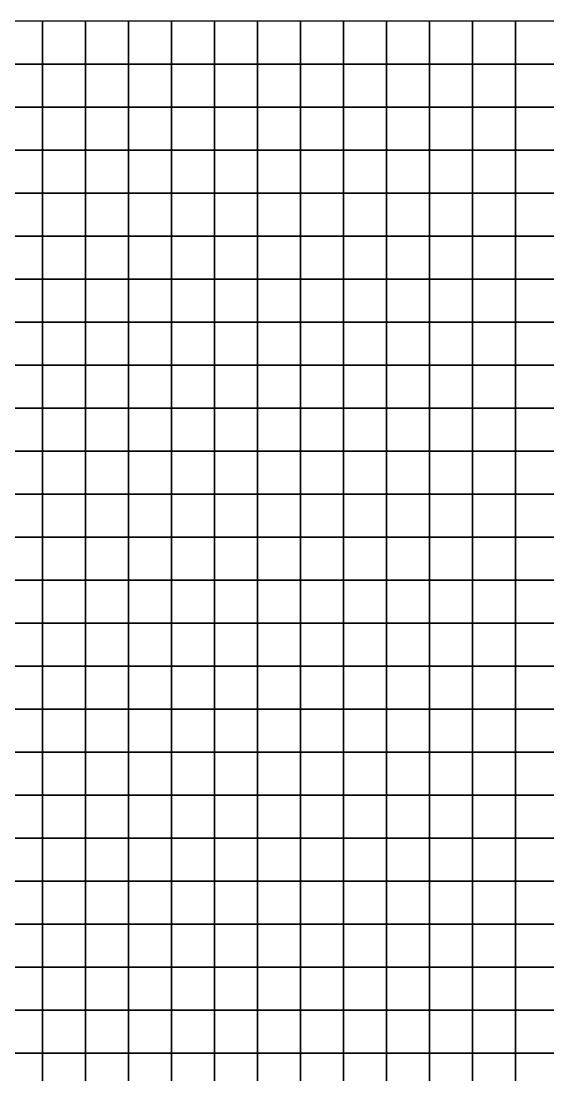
# Model space of a CAD drawing. Extents: x -32000 to 32000, y -32000 to 32000.
# Drawn here: x -15680 to -7840, y 16317 to 32000 of the extents above; entities that cross this region are included whole.
import ezdxf

# ---------------------------------------------------------------- set-up
doc = ezdxf.new("R2010")
doc.units = 0

msp = doc.modelspace()

# ---------------------------------------------------------------- linework, layer by layer
at = {"color": 1}
for points in [[(-16000, 31359.9961, 1334.9171), (-15360, 31359.9961, 1745.0542), (-15360, 32000), (-16000, 32000)], [(-15360, 31359.9961, 1745.0542), (-14720.002, 31359.9961, 2069.7366), (-14720.002, 32000), (-15360, 32000)], [(-14720.002, 31359.9961, 2069.7366), (-14080, 31359.9961, 2012.0262), (-14080, 32000), (-14720.002, 32000)], [(-14080, 31359.9961, 2012.0262), (-13440, 31359.9961, 1597.5928), (-13440, 32000), (-14080, 32000)], [(-13440, 31359.9961, 1597.5928), (-12800.002, 31359.9961, 1101.9664), (-12800.002, 32000), (-13440, 32000)], [(-12800.002, 31359.9961, 1101.9664), (-12160, 31359.9961, 854.3189), (-12160, 32000), (-12800.002, 32000)], [(-12160, 31359.9961, 854.3189), (-11520, 31359.9961, 942.4443), (-11520, 32000), (-12160, 32000)], [(-11520, 31359.9961, 942.4443), (-10880.002, 31359.9961, 1099.8816), (-10880.002, 32000), (-11520, 32000)], [(-10880.002, 31359.9961, 1099.8816), (-10240, 31359.9961, 1386.7793), (-10240, 32000), (-10880.002, 32000)], [(-10240, 31359.9961, 1386.7793), (-9600, 31359.9961, 1587.9557), (-9600, 32000), (-10240, 32000)], [(-9600, 31359.9961, 1587.9557), (-8960.002, 31359.9961, 1832.7582), (-8960.002, 32000), (-9600, 32000)], [(-8960.002, 31359.9961, 1832.7582), (-8320, 31359.9961, 1664.2551), (-8320, 32000), (-8960.002, 32000)], [(-8320, 31359.9961, 1664.2551), (-7680, 31359.9961, 1301.2026), (-7680, 32000), (-8320, 32000)], [(-16000, 30719.9961, 1380.9093), (-15360, 30719.9961, 1788.2471), (-15360, 31359.9961, 1745.0542), (-16000, 31359.9961, 1334.9171)], [(-15360, 30719.9961, 1788.2471), (-14720.002, 30719.9961, 2141.0681), (-14720.002, 31359.9961, 2069.7366), (-15360, 31359.9961, 1745.0542)], [(-14720.002, 30719.9961, 2141.0681), (-14080, 30719.9961, 2108.4736), (-14080, 31359.9961, 2012.0262), (-14720.002, 31359.9961, 2069.7366)], [(-14080, 30719.9961, 2108.4736), (-13440, 30719.9961, 1872.5752), (-13440, 31359.9961, 1597.5928), (-14080, 31359.9961, 2012.0262)], [(-13440, 30719.9961, 1872.5752), (-12800.002, 30719.9961, 1630.8849), (-12800.002, 31359.9961, 1101.9664), (-13440, 31359.9961, 1597.5928)], [(-12800.002, 30719.9961, 1630.8849), (-12160, 30719.9961, 1340.507), (-12160, 31359.9961, 854.3189), (-12800.002, 31359.9961, 1101.9664)], [(-12160, 30719.9961, 1340.507), (-11520, 30719.9961, 1266.2002), (-11520, 31359.9961, 942.4443), (-12160, 31359.9961, 854.3189)], [(-11520, 30719.9961, 1266.2002), (-10880.002, 30719.9961, 1276.1542), (-10880.002, 31359.9961, 1099.8816), (-11520, 31359.9961, 942.4443)], [(-10880.002, 30719.9961, 1276.1542), (-10240, 30719.9961, 1477.7155), (-10240, 31359.9961, 1386.7793), (-10880.002, 31359.9961, 1099.8816)], [(-10240, 30719.9961, 1477.7155), (-9600, 30719.9961, 1696.5), (-9600, 31359.9961, 1587.9557), (-10240, 31359.9961, 1386.7793)], [(-9600, 30719.9961, 1696.5), (-8960.002, 30719.9961, 1881.9132), (-8960.002, 31359.9961, 1832.7582), (-9600, 31359.9961, 1587.9557)], [(-8960.002, 30719.9961, 1881.9132), (-8320, 30719.9961, 1860.0128), (-8320, 31359.9961, 1664.2551), (-8960.002, 31359.9961, 1832.7582)], [(-8320, 30719.9961, 1860.0128), (-7680, 30719.9961, 1844.4828), (-7680, 31359.9961, 1301.2026), (-8320, 31359.9961, 1664.2551)], [(-16000, 30079.9961, 1406.7507), (-15360, 30079.9961, 1702.9196), (-15360, 30719.9961, 1788.2471), (-16000, 30719.9961, 1380.9093)], [(-15360, 30079.9961, 1702.9196), (-14720.002, 30079.9961, 2013.6433), (-14720.002, 30719.9961, 2141.0681), (-15360, 30719.9961, 1788.2471)], [(-14720.002, 30079.9961, 2013.6433), (-14080, 30079.9961, 2128.7324), (-14080, 30719.9961, 2108.4736), (-14720.002, 30719.9961, 2141.0681)], [(-14080, 30079.9961, 2128.7324), (-13440, 30079.9961, 2092.8584), (-13440, 30719.9961, 1872.5752), (-14080, 30719.9961, 2108.4736)], [(-13440, 30079.9961, 2092.8584), (-12800.002, 30079.9961, 2049.8088), (-12800.002, 30719.9961, 1630.8849), (-13440, 30719.9961, 1872.5752)], [(-12800.002, 30079.9961, 2049.8088), (-12160, 30079.9961, 1833.847), (-12160, 30719.9961, 1340.507), (-12800.002, 30719.9961, 1630.8849)], [(-12160, 30079.9961, 1833.847), (-11520, 30079.9961, 1636.4092), (-11520, 30719.9961, 1266.2002), (-12160, 30719.9961, 1340.507)], [(-11520, 30079.9961, 1636.4092), (-10880.002, 30079.9961, 1634.3855), (-10880.002, 30719.9961, 1276.1542), (-11520, 30719.9961, 1266.2002)], [(-10880.002, 30079.9961, 1634.3855), (-10240, 30079.9961, 1704.894), (-10240, 30719.9961, 1477.7155), (-10880.002, 30719.9961, 1276.1542)], [(-10240, 30079.9961, 1704.894), (-9600, 30079.9961, 1847.661), (-9600, 30719.9961, 1696.5), (-10240, 30719.9961, 1477.7155)], [(-9600, 30079.9961, 1847.661), (-8960.002, 30079.9961, 1904.3892), (-8960.002, 30719.9961, 1881.9132), (-9600, 30719.9961, 1696.5)], [(-8960.002, 30079.9961, 1904.3892), (-8320, 30079.9961, 1902.7975), (-8320, 30719.9961, 1860.0128), (-8960.002, 30719.9961, 1881.9132)], [(-8320, 30079.9961, 1902.7975), (-7680, 30079.9961, 2074.6592), (-7680, 30719.9961, 1844.4828), (-8320, 30719.9961, 1860.0128)], [(-16000, 29440, 1561.2625), (-15360, 29440, 1638.9646), (-15360, 30079.9961, 1702.9196), (-16000, 30079.9961, 1406.7507)], [(-15360, 29440, 1638.9646), (-14720.002, 29440, 1766.8556), (-14720.002, 30079.9961, 2013.6433), (-15360, 30079.9961, 1702.9196)], [(-14720.002, 29440, 1766.8556), (-14080, 29440, 1942.1061), (-14080, 30079.9961, 2128.7324), (-14720.002, 30079.9961, 2013.6433)], [(-14080, 29440, 1942.1061), (-13440, 29440, 2108.9924), (-13440, 30079.9961, 2092.8584), (-14080, 30079.9961, 2128.7324)], [(-13440, 29440, 2108.9924), (-12800.002, 29440, 2215.4265), (-12800.002, 30079.9961, 2049.8088), (-13440, 30079.9961, 2092.8584)], [(-12800.002, 29440, 2215.4265), (-12160, 29440, 2102.1052), (-12160, 30079.9961, 1833.847), (-12800.002, 30079.9961, 2049.8088)], [(-12160, 29440, 2102.1052), (-11520, 29440, 1938.2266), (-11520, 30079.9961, 1636.4092), (-12160, 30079.9961, 1833.847)], [(-11520, 29440, 1938.2266), (-10880.002, 29440, 2077.9282), (-10880.002, 30079.9961, 1634.3855), (-11520, 30079.9961, 1636.4092)], [(-10880.002, 29440, 2077.9282), (-10240, 29440, 2115.6663), (-10240, 30079.9961, 1704.894), (-10880.002, 30079.9961, 1634.3855)], [(-10240, 29440, 2115.6663), (-9600, 29440, 2023.2452), (-9600, 30079.9961, 1847.661), (-10240, 30079.9961, 1704.894)], [(-9600, 29440, 2023.2452), (-8960.002, 29440, 1942.4343), (-8960.002, 30079.9961, 1904.3892), (-9600, 30079.9961, 1847.661)], [(-8960.002, 29440, 1942.4343), (-8320, 29440, 1928.4811), (-8320, 30079.9961, 1902.7975), (-8960.002, 30079.9961, 1904.3892)], [(-8320, 29440, 1928.4811), (-7680, 29440, 2096.0381), (-7680, 30079.9961, 2074.6592), (-8320, 30079.9961, 1902.7975)], [(-16000, 28800, 1685.5737), (-15360, 28800, 1627.8049), (-15360, 29440, 1638.9646), (-16000, 29440, 1561.2625)], [(-15360, 28800, 1627.8049), (-14720.002, 28800, 1644.5092), (-14720.002, 29440, 1766.8556), (-15360, 29440, 1638.9646)], [(-14720.002, 28800, 1644.5092), (-14080, 28800, 1740.4375), (-14080, 29440, 1942.1061), (-14720.002, 29440, 1766.8556)], [(-14080, 28800, 1740.4375), (-13440, 28800, 1913.8309), (-13440, 29440, 2108.9924), (-14080, 29440, 1942.1061)], [(-13440, 28800, 1913.8309), (-12800.002, 28800, 2102.1167), (-12800.002, 29440, 2215.4265), (-13440, 29440, 2108.9924)], [(-12800.002, 28800, 2102.1167), (-12160, 28800, 2231.1536), (-12160, 29440, 2102.1052), (-12800.002, 29440, 2215.4265)], [(-12160, 28800, 2231.1536), (-11520, 28800, 2326.6443), (-11520, 29440, 1938.2266), (-12160, 29440, 2102.1052)], [(-11520, 28800, 2326.6443), (-10880.002, 28800, 2376.6328), (-10880.002, 29440, 2077.9282), (-11520, 29440, 1938.2266)], [(-10880.002, 28800, 2376.6328), (-10240, 28800, 2305.6589), (-10240, 29440, 2115.6663), (-10880.002, 29440, 2077.9282)], [(-10240, 28800, 2305.6589), (-9600, 28800, 2174.1924), (-9600, 29440, 2023.2452), (-10240, 29440, 2115.6663)], [(-9600, 28800, 2174.1924), (-8960.002, 28800, 2058.0437), (-8960.002, 29440, 1942.4343), (-9600, 29440, 2023.2452)], [(-8960.002, 28800, 2058.0437), (-8320, 28800, 2063.1799), (-8320, 29440, 1928.4811), (-8960.002, 29440, 1942.4343)], [(-8320, 28800, 2063.1799), (-7680, 28800, 2203.2129), (-7680, 29440, 2096.0381), (-8320, 29440, 1928.4811)], [(-16000, 28160, 1742.9293), (-15360, 28160, 1652.3872), (-15360, 28800, 1627.8049), (-16000, 28800, 1685.5737)], [(-15360, 28160, 1652.3872), (-14720.002, 28160, 1640.2024), (-14720.002, 28800, 1644.5092), (-15360, 28800, 1627.8049)], [(-14720.002, 28160, 1640.2024), (-14080, 28160, 1674.4972), (-14080, 28800, 1740.4375), (-14720.002, 28800, 1644.5092)], [(-14080, 28160, 1674.4972), (-13440, 28160, 1704.597), (-13440, 28800, 1913.8309), (-14080, 28800, 1740.4375)], [(-13440, 28160, 1704.597), (-12800.002, 28160, 1781.1056), (-12800.002, 28800, 2102.1167), (-13440, 28800, 1913.8309)], [(-12800.002, 28160, 1781.1056), (-12160, 28160, 2020.5505), (-12160, 28800, 2231.1536), (-12800.002, 28800, 2102.1167)], [(-12160, 28160, 2020.5505), (-11520, 28160, 2225.1458), (-11520, 28800, 2326.6443), (-12160, 28800, 2231.1536)], [(-11520, 28160, 2225.1458), (-10880.002, 28160, 2179.4976), (-10880.002, 28800, 2376.6328), (-11520, 28800, 2326.6443)], [(-10880.002, 28160, 2179.4976), (-10240, 28160, 2170.6484), (-10240, 28800, 2305.6589), (-10880.002, 28800, 2376.6328)], [(-10240, 28160, 2170.6484), (-9600, 28160, 2183.0864), (-9600, 28800, 2174.1924), (-10240, 28800, 2305.6589)], [(-9600, 28160, 2183.0864), (-8960.002, 28160, 2188.3191), (-8960.002, 28800, 2058.0437), (-9600, 28800, 2174.1924)], [(-8960.002, 28160, 2188.3191), (-8320, 28160, 2268.0864), (-8320, 28800, 2063.1799), (-8960.002, 28800, 2058.0437)], [(-8320, 28160, 2268.0864), (-7680, 28160, 2343.0293), (-7680, 28800, 2203.2129), (-8320, 28800, 2063.1799)], [(-16000, 27520, 1755.1704), (-15360, 27520, 1745.8798), (-15360, 28160, 1652.3872), (-16000, 28160, 1742.9293)], [(-15360, 27520, 1745.8798), (-14720.002, 27520, 1663.6288), (-14720.002, 28160, 1640.2024), (-15360, 28160, 1652.3872)], [(-14720.002, 27520, 1663.6288), (-14080, 27520, 1650.9393), (-14080, 28160, 1674.4972), (-14720.002, 28160, 1640.2024)], [(-14080, 27520, 1650.9393), (-13440, 27520, 1654.1393), (-13440, 28160, 1704.597), (-14080, 28160, 1674.4972)], [(-13440, 27520, 1654.1393), (-12800.002, 27520, 1657.3392), (-12800.002, 28160, 1781.1056), (-13440, 28160, 1704.597)], [(-12800.002, 27520, 1657.3392), (-12160, 27520, 1723.2672), (-12160, 28160, 2020.5505), (-12800.002, 28160, 1781.1056)], [(-12160, 27520, 1723.2672), (-11520, 27520, 1854.4248), (-11520, 28160, 2225.1458), (-12160, 28160, 2020.5505)], [(-11520, 27520, 1854.4248), (-10880.002, 27520, 2005.1975), (-10880.002, 28160, 2179.4976), (-11520, 28160, 2225.1458)], [(-10880.002, 27520, 2005.1975), (-10240, 27520, 2213.1328), (-10240, 28160, 2170.6484), (-10880.002, 28160, 2179.4976)], [(-10240, 27520, 2213.1328), (-9600, 27520, 2234.4006), (-9600, 28160, 2183.0864), (-10240, 28160, 2170.6484)], [(-9600, 27520, 2234.4006), (-8960.002, 27520, 2221.2307), (-8960.002, 28160, 2188.3191), (-9600, 28160, 2183.0864)], [(-8960.002, 27520, 2221.2307), (-8320, 27520, 2406.5667), (-8320, 28160, 2268.0864), (-8960.002, 28160, 2188.3191)], [(-8320, 27520, 2406.5667), (-7680, 27520, 2444.5386), (-7680, 28160, 2343.0293), (-8320, 28160, 2268.0864)], [(-16000, 26879.9961, 1744.7405), (-15360, 26879.9961, 1785.1267), (-15360, 27520, 1745.8798), (-16000, 27520, 1755.1704)], [(-15360, 26879.9961, 1785.1267), (-14720.002, 26879.9961, 1657.4381), (-14720.002, 27520, 1663.6288), (-15360, 27520, 1745.8798)], [(-14720.002, 26879.9961, 1657.4381), (-14080, 26879.9961, 1654.1393), (-14080, 27520, 1650.9393), (-14720.002, 27520, 1663.6288)], [(-14080, 26879.9961, 1654.1393), (-13440, 26879.9961, 1655.465), (-13440, 27520, 1654.1393), (-14080, 27520, 1650.9393)], [(-13440, 26879.9961, 1655.465), (-12800.002, 26879.9961, 1658.6649), (-12800.002, 27520, 1657.3392), (-13440, 27520, 1654.1393)], [(-12800.002, 26879.9961, 1658.6649), (-12160, 26879.9961, 1661.8649), (-12160, 27520, 1723.2672), (-12800.002, 27520, 1657.3392)], [(-12160, 26879.9961, 1661.8649), (-11520, 26879.9961, 1710.8704), (-11520, 27520, 1854.4248), (-12160, 27520, 1723.2672)], [(-11520, 26879.9961, 1710.8704), (-10880.002, 26879.9961, 1998.8447), (-10880.002, 27520, 2005.1975), (-11520, 27520, 1854.4248)], [(-10880.002, 26879.9961, 1998.8447), (-10240, 26879.9961, 2388.1765), (-10240, 27520, 2213.1328), (-10880.002, 27520, 2005.1975)], [(-10240, 26879.9961, 2388.1765), (-9600, 26879.9961, 2433.1572), (-9600, 27520, 2234.4006), (-10240, 27520, 2213.1328)], [(-9600, 26879.9961, 2433.1572), (-8960.002, 26879.9961, 2352.6558), (-8960.002, 27520, 2221.2307), (-9600, 27520, 2234.4006)], [(-8960.002, 26879.9961, 2352.6558), (-8320, 26879.9961, 2547.1902), (-8320, 27520, 2406.5667), (-8960.002, 27520, 2221.2307)], [(-8320, 26879.9961, 2547.1902), (-7680, 26879.9961, 2579.718), (-7680, 27520, 2444.5386), (-8320, 27520, 2406.5667)], [(-16000, 26239.9961, 1742.2546), (-15360, 26239.9961, 1797.3433), (-15360, 26879.9961, 1785.1267), (-16000, 26879.9961, 1744.7405)], [(-15360, 26239.9961, 1797.3433), (-14720.002, 26239.9961, 1668.7006), (-14720.002, 26879.9961, 1657.4381), (-15360, 26879.9961, 1785.1267)], [(-14720.002, 26239.9961, 1668.7006), (-14080, 26239.9961, 1657.3392), (-14080, 26879.9961, 1654.1393), (-14720.002, 26879.9961, 1657.4381)], [(-14080, 26239.9961, 1657.3392), (-13440, 26239.9961, 1658.6649), (-13440, 26879.9961, 1655.465), (-14080, 26879.9961, 1654.1393)], [(-13440, 26239.9961, 1658.6649), (-12800.002, 26239.9961, 1659.9905), (-12800.002, 26879.9961, 1658.6649), (-13440, 26879.9961, 1655.465)], [(-12800.002, 26239.9961, 1659.9905), (-12160, 26239.9961, 1663.3081), (-12160, 26879.9961, 1661.8649), (-12800.002, 26879.9961, 1658.6649)], [(-12160, 26239.9961, 1663.3081), (-11520, 26239.9961, 1847.4318), (-11520, 26879.9961, 1710.8704), (-12160, 26879.9961, 1661.8649)], [(-11520, 26239.9961, 1847.4318), (-10880.002, 26239.9961, 2232.926), (-10880.002, 26879.9961, 1998.8447), (-11520, 26879.9961, 1710.8704)], [(-10880.002, 26239.9961, 2232.926), (-10240, 26239.9961, 2636.8091), (-10240, 26879.9961, 2388.1765), (-10880.002, 26879.9961, 1998.8447)], [(-10240, 26239.9961, 2636.8091), (-9600, 26239.9961, 2732.9521), (-9600, 26879.9961, 2433.1572), (-10240, 26879.9961, 2388.1765)], [(-9600, 26239.9961, 2732.9521), (-8960.002, 26239.9961, 2753.6511), (-8960.002, 26879.9961, 2352.6558), (-9600, 26879.9961, 2433.1572)], [(-8960.002, 26239.9961, 2753.6511), (-8320, 26239.9961, 2799.3735), (-8320, 26879.9961, 2547.1902), (-8960.002, 26879.9961, 2352.6558)], [(-8320, 26239.9961, 2799.3735), (-7680, 26239.9961, 2744.677), (-7680, 26879.9961, 2579.718), (-8320, 26879.9961, 2547.1902)], [(-16000, 25600, 1732.7352), (-15360, 25600, 1865.5739), (-15360, 26239.9961, 1797.3433), (-16000, 26239.9961, 1742.2546)], [(-15360, 25600, 1865.5739), (-14720.002, 25600, 1835.569), (-14720.002, 26239.9961, 1668.7006), (-15360, 26239.9961, 1797.3433)], [(-14720.002, 25600, 1835.569), (-14080, 25600, 1762.8403), (-14080, 26239.9961, 1657.3392), (-14720.002, 26239.9961, 1668.7006)], [(-14080, 25600, 1762.8403), (-13440, 25600, 1677.2526), (-13440, 26239.9961, 1658.6649), (-14080, 26239.9961, 1657.3392)], [(-13440, 25600, 1677.2526), (-12800.002, 25600, 1750.9803), (-12800.002, 26239.9961, 1659.9905), (-13440, 26239.9961, 1658.6649)], [(-12800.002, 25600, 1750.9803), (-12160, 25600, 1875.6689), (-12160, 26239.9961, 1663.3081), (-12800.002, 26239.9961, 1659.9905)], [(-12160, 25600, 1875.6689), (-11520, 25600, 2047.8695), (-11520, 26239.9961, 1847.4318), (-12160, 26239.9961, 1663.3081)], [(-11520, 25600, 2047.8695), (-10880.002, 25600, 2448.0579), (-10880.002, 26239.9961, 2232.926), (-11520, 26239.9961, 1847.4318)], [(-10880.002, 25600, 2448.0579), (-10240, 25600, 2788.7288), (-10240, 26239.9961, 2636.8091), (-10880.002, 26239.9961, 2232.926)], [(-10240, 25600, 2788.7288), (-9600, 25600, 2933.6707), (-9600, 26239.9961, 2732.9521), (-10240, 26239.9961, 2636.8091)], [(-9600, 25600, 2933.6707), (-8960.002, 25600, 3103.0325), (-8960.002, 26239.9961, 2753.6511), (-9600, 26239.9961, 2732.9521)], [(-8960.002, 25600, 3103.0325), (-8320, 25600, 3098.9172), (-8320, 26239.9961, 2799.3735), (-8960.002, 26239.9961, 2753.6511)], [(-8320, 25600, 3098.9172), (-7680, 25600, 2929.449), (-7680, 26239.9961, 2744.677), (-8320, 26239.9961, 2799.3735)], [(-16000, 24960, 1743.5778), (-15360, 24960, 1993.0109), (-15360, 25600, 1865.5739), (-16000, 25600, 1732.7352)], [(-15360, 24960, 1993.0109), (-14720.002, 24960, 2094.7495), (-14720.002, 25600, 1835.569), (-15360, 25600, 1865.5739)], [(-14720.002, 24960, 2094.7495), (-14080, 24960, 2101.9595), (-14080, 25600, 1762.8403), (-14720.002, 25600, 1835.569)], [(-14080, 24960, 2101.9595), (-13440, 24960, 1946.6698), (-13440, 25600, 1677.2526), (-14080, 25600, 1762.8403)], [(-13440, 24960, 1946.6698), (-12800.002, 24960, 1930.8235), (-12800.002, 25600, 1750.9803), (-13440, 25600, 1677.2526)], [(-12800.002, 24960, 1930.8235), (-12160, 24960, 2090.6592), (-12160, 25600, 1875.6689), (-12800.002, 25600, 1750.9803)], [(-12160, 24960, 2090.6592), (-11520, 24960, 2186.8093), (-11520, 25600, 2047.8695), (-12160, 25600, 1875.6689)], [(-11520, 24960, 2186.8093), (-10880.002, 24960, 2528.2029), (-10880.002, 25600, 2448.0579), (-11520, 25600, 2047.8695)], [(-10880.002, 24960, 2528.2029), (-10240, 24960, 2900.3723), (-10240, 25600, 2788.7288), (-10880.002, 25600, 2448.0579)], [(-10240, 24960, 2900.3723), (-9600, 24960, 3098.0952), (-9600, 25600, 2933.6707), (-10240, 25600, 2788.7288)], [(-9600, 24960, 3098.0952), (-8960.002, 24960, 3334.3257), (-8960.002, 25600, 3103.0325), (-9600, 25600, 2933.6707)], [(-8960.002, 24960, 3334.3257), (-8320, 24960, 3490.6201), (-8320, 25600, 3098.9172), (-8960.002, 25600, 3103.0325)], [(-8320, 24960, 3490.6201), (-7680, 24960, 3372.4407), (-7680, 25600, 2929.449), (-8320, 25600, 3098.9172)], [(-16000, 24320, 1863.0934), (-15360, 24320, 2064.2297), (-15360, 24960, 1993.0109), (-16000, 24960, 1743.5778)], [(-15360, 24320, 2064.2297), (-14720.002, 24320, 2139.5696), (-14720.002, 24960, 2094.7495), (-15360, 24960, 1993.0109)], [(-14720.002, 24320, 2139.5696), (-14080, 24320, 2347.9963), (-14080, 24960, 2101.9595), (-14720.002, 24960, 2094.7495)], [(-14080, 24320, 2347.9963), (-13440, 24320, 2273.6191), (-13440, 24960, 1946.6698), (-14080, 24960, 2101.9595)], [(-13440, 24320, 2273.6191), (-12800.002, 24320, 2053.1426), (-12800.002, 24960, 1930.8235), (-13440, 24960, 1946.6698)], [(-12800.002, 24320, 2053.1426), (-12160, 24320, 2216.7429), (-12160, 24960, 2090.6592), (-12800.002, 24960, 1930.8235)], [(-12160, 24320, 2216.7429), (-11520, 24320, 2530.0605), (-11520, 24960, 2186.8093), (-12160, 24960, 2090.6592)], [(-11520, 24320, 2530.0605), (-10880.002, 24320, 2956.2312), (-10880.002, 24960, 2528.2029), (-11520, 24960, 2186.8093)], [(-10880.002, 24320, 2956.2312), (-10240, 24320, 3170.7542), (-10240, 24960, 2900.3723), (-10880.002, 24960, 2528.2029)], [(-10240, 24320, 3170.7542), (-9600, 24320, 3160.6384), (-9600, 24960, 3098.0952), (-10240, 24960, 2900.3723)], [(-9600, 24320, 3160.6384), (-8960.002, 24320, 3257.3987), (-8960.002, 24960, 3334.3257), (-9600, 24960, 3098.0952)], [(-8960.002, 24320, 3257.3987), (-8320, 24320, 3538.3335), (-8320, 24960, 3490.6201), (-8960.002, 24960, 3334.3257)], [(-8320, 24320, 3538.3335), (-7680, 24320, 3768.6035), (-7680, 24960, 3372.4407), (-8320, 24960, 3490.6201)], [(-16000, 23680, 2053.075), (-15360, 23680, 2138.2354), (-15360, 24320, 2064.2297), (-16000, 24320, 1863.0934)], [(-15360, 23680, 2138.2354), (-14720.002, 23680, 2158.3992), (-14720.002, 24320, 2139.5696), (-15360, 24320, 2064.2297)], [(-14720.002, 23680, 2158.3992), (-14080, 23680, 2486.1494), (-14080, 24320, 2347.9963), (-14720.002, 24320, 2139.5696)], [(-14080, 23680, 2486.1494), (-13440, 23680, 2562.3647), (-13440, 24320, 2273.6191), (-14080, 24320, 2347.9963)], [(-13440, 23680, 2562.3647), (-12800.002, 23680, 2360.3484), (-12800.002, 24320, 2053.1426), (-13440, 24320, 2273.6191)], [(-12800.002, 23680, 2360.3484), (-12160, 23680, 2451.8213), (-12160, 24320, 2216.7429), (-12800.002, 24320, 2053.1426)], [(-12160, 23680, 2451.8213), (-11520, 23680, 2743.4426), (-11520, 24320, 2530.0605), (-12160, 24320, 2216.7429)], [(-11520, 23680, 2743.4426), (-10880.002, 23680, 3034.5869), (-10880.002, 24320, 2956.2312), (-11520, 24320, 2530.0605)], [(-10880.002, 23680, 3034.5869), (-10240, 23680, 2996.6636), (-10240, 24320, 3170.7542), (-10880.002, 24320, 2956.2312)], [(-10240, 23680, 2996.6636), (-9600, 23680, 2905.6687), (-9600, 24320, 3160.6384), (-10240, 24320, 3170.7542)], [(-9600, 23680, 2905.6687), (-8960.002, 23680, 3057.4021), (-8960.002, 24320, 3257.3987), (-9600, 24320, 3160.6384)], [(-8960.002, 23680, 3057.4021), (-8320, 23680, 3230.3455), (-8320, 24320, 3538.3335), (-8960.002, 24320, 3257.3987)], [(-8320, 23680, 3230.3455), (-7680, 23680, 3494.6899), (-7680, 24320, 3768.6035), (-8320, 24320, 3538.3335)], [(-16000, 23039.9961, 2127.7959), (-15360, 23039.9961, 2310.9548), (-15360, 23680, 2138.2354), (-16000, 23680, 2053.075)], [(-15360, 23039.9961, 2310.9548), (-14720.002, 23039.9961, 2435.4695), (-14720.002, 23680, 2158.3992), (-15360, 23680, 2138.2354)], [(-14720.002, 23039.9961, 2435.4695), (-14080, 23039.9961, 2774.438), (-14080, 23680, 2486.1494), (-14720.002, 23680, 2158.3992)], [(-14080, 23039.9961, 2774.438), (-13440, 23039.9961, 2938.3313), (-13440, 23680, 2562.3647), (-14080, 23680, 2486.1494)], [(-13440, 23039.9961, 2938.3313), (-12800.002, 23039.9961, 2758.771), (-12800.002, 23680, 2360.3484), (-13440, 23680, 2562.3647)], [(-12800.002, 23039.9961, 2758.771), (-12160, 23039.9961, 2633.5061), (-12160, 23680, 2451.8213), (-12800.002, 23680, 2360.3484)], [(-12160, 23039.9961, 2633.5061), (-11520, 23039.9961, 2667.6926), (-11520, 23680, 2743.4426), (-12160, 23680, 2451.8213)], [(-11520, 23039.9961, 2667.6926), (-10880.002, 23039.9961, 2761.917), (-10880.002, 23680, 3034.5869), (-11520, 23680, 2743.4426)], [(-10880.002, 23039.9961, 2761.917), (-10240, 23039.9961, 2696.657), (-10240, 23680, 2996.6636), (-10880.002, 23680, 3034.5869)], [(-10240, 23039.9961, 2696.657), (-9600, 23039.9961, 2695.3938), (-9600, 23680, 2905.6687), (-10240, 23680, 2996.6636)], [(-9600, 23039.9961, 2695.3938), (-8960.002, 23039.9961, 2864.0339), (-8960.002, 23680, 3057.4021), (-9600, 23680, 2905.6687)], [(-8960.002, 23039.9961, 2864.0339), (-8320, 23039.9961, 2865.4819), (-8320, 23680, 3230.3455), (-8960.002, 23680, 3057.4021)], [(-8320, 23039.9961, 2865.4819), (-7680, 23039.9961, 2982.5776), (-7680, 23680, 3494.6899), (-8320, 23680, 3230.3455)], [(-16000, 22399.9961, 2286.3049), (-15360, 22399.9961, 2588.6833), (-15360, 23039.9961, 2310.9548), (-16000, 23039.9961, 2127.7959)], [(-15360, 22399.9961, 2588.6833), (-14720.002, 22399.9961, 2799.5701), (-14720.002, 23039.9961, 2435.4695), (-15360, 23039.9961, 2310.9548)], [(-14720.002, 22399.9961, 2799.5701), (-14080, 22399.9961, 3083.6365), (-14080, 23039.9961, 2774.438), (-14720.002, 23039.9961, 2435.4695)], [(-14080, 22399.9961, 3083.6365), (-13440, 22399.9961, 3160.3403), (-13440, 23039.9961, 2938.3313), (-14080, 23039.9961, 2774.438)], [(-13440, 22399.9961, 3160.3403), (-12800.002, 22399.9961, 2856.5764), (-12800.002, 23039.9961, 2758.771), (-13440, 23039.9961, 2938.3313)], [(-12800.002, 22399.9961, 2856.5764), (-12160, 22399.9961, 2644.9302), (-12160, 23039.9961, 2633.5061), (-12800.002, 23039.9961, 2758.771)], [(-12160, 22399.9961, 2644.9302), (-11520, 22399.9961, 2638.0317), (-11520, 23039.9961, 2667.6926), (-12160, 23039.9961, 2633.5061)], [(-11520, 22399.9961, 2638.0317), (-10880.002, 22399.9961, 2641.2314), (-10880.002, 23039.9961, 2761.917), (-11520, 23039.9961, 2667.6926)], [(-10880.002, 22399.9961, 2641.2314), (-10240, 22399.9961, 2644.4314), (-10240, 23039.9961, 2696.657), (-10880.002, 23039.9961, 2761.917)], [(-10240, 22399.9961, 2644.4314), (-9600, 22399.9961, 2647.6313), (-9600, 23039.9961, 2695.3938), (-10240, 23039.9961, 2696.657)], [(-9600, 22399.9961, 2647.6313), (-8960.002, 22399.9961, 2650.8313), (-8960.002, 23039.9961, 2864.0339), (-9600, 23039.9961, 2695.3938)], [(-8960.002, 22399.9961, 2650.8313), (-8320, 22399.9961, 2654.0313), (-8320, 23039.9961, 2865.4819), (-8960.002, 23039.9961, 2864.0339)], [(-8320, 22399.9961, 2654.0313), (-7680, 22399.9961, 2741.3318), (-7680, 23039.9961, 2982.5776), (-8320, 23039.9961, 2865.4819)], [(-16000, 21760, 2603.4106), (-15360, 21760, 2911.6155), (-15360, 22399.9961, 2588.6833), (-16000, 22399.9961, 2286.3049)], [(-15360, 21760, 2911.6155), (-14720.002, 21760, 3153.2544), (-14720.002, 22399.9961, 2799.5701), (-15360, 22399.9961, 2588.6833)], [(-14720.002, 21760, 3153.2544), (-14080, 21760, 3171.3032), (-14080, 22399.9961, 3083.6365), (-14720.002, 22399.9961, 2799.5701)], [(-14080, 21760, 3171.3032), (-13440, 21760, 2958.667), (-13440, 22399.9961, 3160.3403), (-14080, 22399.9961, 3083.6365)], [(-13440, 21760, 2958.667), (-12800.002, 21760, 2692.7109), (-12800.002, 22399.9961, 2856.5764), (-13440, 22399.9961, 3160.3403)], [(-12800.002, 21760, 2692.7109), (-12160, 21760, 2642.5571), (-12160, 22399.9961, 2644.9302), (-12800.002, 22399.9961, 2856.5764)], [(-12160, 21760, 2642.5571), (-11520, 21760, 2641.2314), (-11520, 22399.9961, 2638.0317), (-12160, 22399.9961, 2644.9302)], [(-11520, 21760, 2641.2314), (-10880.002, 21760, 2642.5571), (-10880.002, 22399.9961, 2641.2314), (-11520, 22399.9961, 2638.0317)], [(-10880.002, 21760, 2642.5571), (-10240, 21760, 2645.7571), (-10240, 22399.9961, 2644.4314), (-10880.002, 22399.9961, 2641.2314)], [(-10240, 21760, 2645.7571), (-9600, 21760, 2648.957), (-9600, 22399.9961, 2647.6313), (-10240, 22399.9961, 2644.4314)], [(-9600, 21760, 2648.957), (-8960.002, 21760, 2652.1567), (-8960.002, 22399.9961, 2650.8313), (-9600, 22399.9961, 2647.6313)], [(-8960.002, 21760, 2652.1567), (-8320, 21760, 2655.3567), (-8320, 22399.9961, 2654.0313), (-8960.002, 22399.9961, 2650.8313)], [(-8320, 21760, 2655.3567), (-7680, 21760, 2658.5566), (-7680, 22399.9961, 2741.3318), (-8320, 22399.9961, 2654.0313)], [(-16000, 21120, 3014.083), (-15360, 21120, 3166.96), (-15360, 21760, 2911.6155), (-16000, 21760, 2603.4106)], [(-15360, 21120, 3166.96), (-14720.002, 21120, 3236.5376), (-14720.002, 21760, 3153.2544), (-15360, 21760, 2911.6155)], [(-14720.002, 21120, 3236.5376), (-14080, 21120, 2980.0149), (-14080, 21760, 3171.3032), (-14720.002, 21760, 3153.2544)], [(-14080, 21120, 2980.0149), (-13440, 21120, 2710.4897), (-13440, 21760, 2958.667), (-14080, 21760, 3171.3032)], [(-13440, 21120, 2710.4897), (-12800.002, 21120, 2647.0825), (-12800.002, 21760, 2692.7109), (-13440, 21760, 2958.667)], [(-12800.002, 21120, 2647.0825), (-12160, 21120, 2645.7571), (-12160, 21760, 2642.5571), (-12800.002, 21760, 2692.7109)], [(-12160, 21120, 2645.7571), (-11520, 21120, 2644.4314), (-11520, 21760, 2641.2314), (-12160, 21760, 2642.5571)], [(-11520, 21120, 2644.4314), (-10880.002, 21120, 2645.7571), (-10880.002, 21760, 2642.5571), (-11520, 21760, 2641.2314)], [(-10880.002, 21120, 2645.7571), (-10240, 21120, 2647.0825), (-10240, 21760, 2645.7571), (-10880.002, 21760, 2642.5571)], [(-10240, 21120, 2647.0825), (-9600, 21120, 2650.2825), (-9600, 21760, 2648.957), (-10240, 21760, 2645.7571)], [(-9600, 21120, 2650.2825), (-8960.002, 21120, 2653.4824), (-8960.002, 21760, 2652.1567), (-9600, 21760, 2648.957)], [(-8960.002, 21120, 2653.4824), (-8320, 21120, 2656.6824), (-8320, 21760, 2655.3567), (-8960.002, 21760, 2652.1567)], [(-8320, 21120, 2656.6824), (-7680, 21120, 2659.8823), (-7680, 21760, 2658.5566), (-8320, 21760, 2655.3567)], [(-16000, 20480, 3170.8357), (-15360, 20480, 3191.2148), (-15360, 21120, 3166.96), (-16000, 21120, 3014.083)], [(-15360, 20480, 3191.2148), (-14720.002, 20480, 2995.6965), (-14720.002, 21120, 3236.5376), (-15360, 21120, 3166.96)], [(-14720.002, 20480, 2995.6965), (-14080, 20480, 2730.8938), (-14080, 21120, 2980.0149), (-14720.002, 21120, 3236.5376)], [(-14080, 20480, 2730.8938), (-13440, 20480, 2651.6079), (-13440, 21120, 2710.4897), (-14080, 21120, 2980.0149)], [(-13440, 20480, 2651.6079), (-12800.002, 20480, 2650.2825), (-12800.002, 21120, 2647.0825), (-13440, 21120, 2710.4897)], [(-12800.002, 20480, 2650.2825), (-12160, 20480, 2648.957), (-12160, 21120, 2645.7571), (-12800.002, 21120, 2647.0825)], [(-12160, 20480, 2648.957), (-11520, 20480, 2647.6313), (-11520, 21120, 2644.4314), (-12160, 21120, 2645.7571)], [(-11520, 20480, 2647.6313), (-10880.002, 20480, 2648.957), (-10880.002, 21120, 2645.7571), (-11520, 21120, 2644.4314)], [(-10880.002, 20480, 2648.957), (-10240, 20480, 2650.2825), (-10240, 21120, 2647.0825), (-10880.002, 21120, 2645.7571)], [(-10240, 20480, 2650.2825), (-9600, 20480, 2651.6079), (-9600, 21120, 2650.2825), (-10240, 21120, 2647.0825)], [(-9600, 20480, 2651.6079), (-8960.002, 20480, 2654.8079), (-8960.002, 21120, 2653.4824), (-9600, 21120, 2650.2825)], [(-8960.002, 20480, 2654.8079), (-8320, 20480, 2658.0078), (-8320, 21120, 2656.6824), (-8960.002, 21120, 2653.4824)], [(-8320, 20480, 2658.0078), (-7680, 20480, 2661.2078), (-7680, 21120, 2659.8823), (-8320, 21120, 2656.6824)], [(-16000, 19840, 2948.7378), (-15360, 19840, 2995.7258), (-15360, 20480, 3191.2148), (-16000, 20480, 3170.8357)], [(-15360, 19840, 2995.7258), (-14720.002, 19840, 2763.1262), (-14720.002, 20480, 2995.6965), (-15360, 20480, 3191.2148)], [(-14720.002, 19840, 2763.1262), (-14080, 19840, 2656.1333), (-14080, 20480, 2730.8938), (-14720.002, 20480, 2995.6965)], [(-14080, 19840, 2656.1333), (-13440, 19840, 2654.8079), (-13440, 20480, 2651.6079), (-14080, 20480, 2730.8938)], [(-13440, 19840, 2654.8079), (-12800.002, 19840, 2653.4824), (-12800.002, 20480, 2650.2825), (-13440, 20480, 2651.6079)], [(-12800.002, 19840, 2653.4824), (-12160, 19840, 2652.1567), (-12160, 20480, 2648.957), (-12800.002, 20480, 2650.2825)], [(-12160, 19840, 2652.1567), (-11520, 19840, 2650.8313), (-11520, 20480, 2647.6313), (-12160, 20480, 2648.957)], [(-11520, 19840, 2650.8313), (-10880.002, 19840, 2652.1567), (-10880.002, 20480, 2648.957), (-11520, 20480, 2647.6313)], [(-10880.002, 19840, 2652.1567), (-10240, 19840, 2653.4824), (-10240, 20480, 2650.2825), (-10880.002, 20480, 2648.957)], [(-10240, 19840, 2653.4824), (-9600, 19840, 2654.8079), (-9600, 20480, 2651.6079), (-10240, 20480, 2650.2825)], [(-9600, 19840, 2654.8079), (-8960.002, 19840, 2656.1333), (-8960.002, 20480, 2654.8079), (-9600, 20480, 2651.6079)], [(-8960.002, 19840, 2656.1333), (-8320, 19840, 2659.3333), (-8320, 20480, 2658.0078), (-8960.002, 20480, 2654.8079)], [(-8320, 19840, 2659.3333), (-7680, 19840, 2662.5332), (-7680, 20480, 2661.2078), (-8320, 20480, 2658.0078)], [(-16000, 19199.9961, 2705.8643), (-15360, 19199.9961, 2749.9209), (-15360, 19840, 2995.7258), (-16000, 19840, 2948.7378)], [(-15360, 19199.9961, 2749.9209), (-14720.002, 19199.9961, 2665.5713), (-14720.002, 19840, 2763.1262), (-15360, 19840, 2995.7258)], [(-14720.002, 19199.9961, 2665.5713), (-14080, 19199.9961, 2659.3333), (-14080, 19840, 2656.1333), (-14720.002, 19840, 2763.1262)], [(-14080, 19199.9961, 2659.3333), (-13440, 19199.9961, 2658.0078), (-13440, 19840, 2654.8079), (-14080, 19840, 2656.1333)], [(-13440, 19199.9961, 2658.0078), (-12800.002, 19199.9961, 2656.6824), (-12800.002, 19840, 2653.4824), (-13440, 19840, 2654.8079)], [(-12800.002, 19199.9961, 2656.6824), (-12160, 19199.9961, 2655.3567), (-12160, 19840, 2652.1567), (-12800.002, 19840, 2653.4824)], [(-12160, 19199.9961, 2655.3567), (-11520, 19199.9961, 2654.0313), (-11520, 19840, 2650.8313), (-12160, 19840, 2652.1567)], [(-11520, 19199.9961, 2654.0313), (-10880.002, 19199.9961, 2655.3567), (-10880.002, 19840, 2652.1567), (-11520, 19840, 2650.8313)], [(-10880.002, 19199.9961, 2655.3567), (-10240, 19199.9961, 2656.6824), (-10240, 19840, 2653.4824), (-10880.002, 19840, 2652.1567)], [(-10240, 19199.9961, 2656.6824), (-9600, 19199.9961, 2658.0078), (-9600, 19840, 2654.8079), (-10240, 19840, 2653.4824)], [(-9600, 19199.9961, 2658.0078), (-8960.002, 19199.9961, 2659.3333), (-8960.002, 19840, 2656.1333), (-9600, 19840, 2654.8079)], [(-8960.002, 19199.9961, 2659.3333), (-8320, 19199.9961, 2660.6587), (-8320, 19840, 2659.3333), (-8960.002, 19840, 2656.1333)], [(-8320, 19199.9961, 2660.6587), (-7680, 19199.9961, 2663.8586), (-7680, 19840, 2662.5332), (-8320, 19840, 2659.3333)], [(-16000, 18559.9961, 2670.2585), (-15360, 18559.9961, 2667.0586), (-15360, 19199.9961, 2749.9209), (-16000, 19199.9961, 2705.8643)], [(-15360, 18559.9961, 2667.0586), (-14720.002, 18559.9961, 2663.8586), (-14720.002, 19199.9961, 2665.5713), (-15360, 19199.9961, 2749.9209)], [(-14720.002, 18559.9961, 2663.8586), (-14080, 18559.9961, 2662.5332), (-14080, 19199.9961, 2659.3333), (-14720.002, 19199.9961, 2665.5713)], [(-14080, 18559.9961, 2662.5332), (-13440, 18559.9961, 2661.2078), (-13440, 19199.9961, 2658.0078), (-14080, 19199.9961, 2659.3333)], [(-13440, 18559.9961, 2661.2078), (-12800.002, 18559.9961, 2659.8823), (-12800.002, 19199.9961, 2656.6824), (-13440, 19199.9961, 2658.0078)], [(-12800.002, 18559.9961, 2659.8823), (-12160, 18559.9961, 2658.5566), (-12160, 19199.9961, 2655.3567), (-12800.002, 19199.9961, 2656.6824)], [(-12160, 18559.9961, 2658.5566), (-11520, 18559.9961, 2657.2314), (-11520, 19199.9961, 2654.0313), (-12160, 19199.9961, 2655.3567)], [(-11520, 18559.9961, 2657.2314), (-10880.002, 18559.9961, 2658.5566), (-10880.002, 19199.9961, 2655.3567), (-11520, 19199.9961, 2654.0313)], [(-10880.002, 18559.9961, 2658.5566), (-10240, 18559.9961, 2659.8823), (-10240, 19199.9961, 2656.6824), (-10880.002, 19199.9961, 2655.3567)], [(-10240, 18559.9961, 2659.8823), (-9600, 18559.9961, 2661.2078), (-9600, 19199.9961, 2658.0078), (-10240, 19199.9961, 2656.6824)], [(-9600, 18559.9961, 2661.2078), (-8960.002, 18559.9961, 2662.5332), (-8960.002, 19199.9961, 2659.3333), (-9600, 19199.9961, 2658.0078)], [(-8960.002, 18559.9961, 2662.5332), (-8320, 18559.9961, 2663.8586), (-8320, 19199.9961, 2660.6587), (-8960.002, 19199.9961, 2659.3333)], [(-8320, 18559.9961, 2663.8586), (-7680, 18559.9961, 2665.1841), (-7680, 19199.9961, 2663.8586), (-8320, 19199.9961, 2660.6587)], [(-16000, 17920, 2671.584), (-15360, 17920, 2668.384), (-15360, 18559.9961, 2667.0586), (-16000, 18559.9961, 2670.2585)], [(-15360, 17920, 2668.384), (-14720.002, 17920, 2667.0586), (-14720.002, 18559.9961, 2663.8586), (-15360, 18559.9961, 2667.0586)], [(-14720.002, 17920, 2667.0586), (-14080, 17920, 2665.7332), (-14080, 18559.9961, 2662.5332), (-14720.002, 18559.9961, 2663.8586)], [(-14080, 17920, 2665.7332), (-13440, 17920, 2664.4077), (-13440, 18559.9961, 2661.2078), (-14080, 18559.9961, 2662.5332)], [(-13440, 17920, 2664.4077), (-12800.002, 17920, 2663.082), (-12800.002, 18559.9961, 2659.8823), (-13440, 18559.9961, 2661.2078)], [(-12800.002, 17920, 2663.082), (-12160, 17920, 2661.7566), (-12160, 18559.9961, 2658.5566), (-12800.002, 18559.9961, 2659.8823)], [(-12160, 17920, 2661.7566), (-11520, 17920, 2660.4314), (-11520, 18559.9961, 2657.2314), (-12160, 18559.9961, 2658.5566)], [(-11520, 17920, 2660.4314), (-10880.002, 17920, 2661.7566), (-10880.002, 18559.9961, 2658.5566), (-11520, 18559.9961, 2657.2314)], [(-10880.002, 17920, 2661.7566), (-10240, 17920, 2663.082), (-10240, 18559.9961, 2659.8823), (-10880.002, 18559.9961, 2658.5566)], [(-10240, 17920, 2663.082), (-9600, 17920, 2664.4077), (-9600, 18559.9961, 2661.2078), (-10240, 18559.9961, 2659.8823)], [(-9600, 17920, 2664.4077), (-8960.002, 17920, 2665.7332), (-8960.002, 18559.9961, 2662.5332), (-9600, 18559.9961, 2661.2078)], [(-8960.002, 17920, 2665.7332), (-8320, 17920, 2667.0586), (-8320, 18559.9961, 2663.8586), (-8960.002, 18559.9961, 2662.5332)], [(-8320, 17920, 2667.0586), (-7680, 17920, 2668.384), (-7680, 18559.9961, 2665.1841), (-8320, 18559.9961, 2663.8586)], [(-16000, 17280, 2672.9094), (-15360, 17280, 2671.584), (-15360, 17920, 2668.384), (-16000, 17920, 2671.584)], [(-15360, 17280, 2671.584), (-14720.002, 17280, 2670.2585), (-14720.002, 17920, 2667.0586), (-15360, 17920, 2668.384)], [(-14720.002, 17280, 2670.2585), (-14080, 17280, 2668.9331), (-14080, 17920, 2665.7332), (-14720.002, 17920, 2667.0586)], [(-14080, 17280, 2668.9331), (-13440, 17280, 2667.6077), (-13440, 17920, 2664.4077), (-14080, 17920, 2665.7332)], [(-13440, 17280, 2667.6077), (-12800.002, 17280, 2666.282), (-12800.002, 17920, 2663.082), (-13440, 17920, 2664.4077)], [(-12800.002, 17280, 2666.282), (-12160, 17280, 2664.9565), (-12160, 17920, 2661.7566), (-12800.002, 17920, 2663.082)], [(-12160, 17280, 2664.9565), (-11520, 17280, 2663.6313), (-11520, 17920, 2660.4314), (-12160, 17920, 2661.7566)], [(-11520, 17280, 2663.6313), (-10880.002, 17280, 2664.9565), (-10880.002, 17920, 2661.7566), (-11520, 17920, 2660.4314)], [(-10880.002, 17280, 2664.9565), (-10240, 17280, 2666.282), (-10240, 17920, 2663.082), (-10880.002, 17920, 2661.7566)], [(-10240, 17280, 2666.282), (-9600, 17280, 2667.6077), (-9600, 17920, 2664.4077), (-10240, 17920, 2663.082)], [(-9600, 17280, 2667.6077), (-8960.002, 17280, 2668.9331), (-8960.002, 17920, 2665.7332), (-9600, 17920, 2664.4077)], [(-8960.002, 17280, 2668.9331), (-8320, 17280, 2670.2585), (-8320, 17920, 2667.0586), (-8960.002, 17920, 2665.7332)], [(-8320, 17280, 2670.2585), (-7680, 17280, 2671.584), (-7680, 17920, 2668.384), (-8320, 17920, 2667.0586)], [(-16000, 16640, 2676.1094), (-15360, 16640, 2674.7839), (-15360, 17280, 2671.584), (-16000, 17280, 2672.9094)], [(-15360, 16640, 2674.7839), (-14720.002, 16640, 2673.4585), (-14720.002, 17280, 2670.2585), (-15360, 17280, 2671.584)], [(-14720.002, 16640, 2673.4585), (-14080, 16640, 2672.1331), (-14080, 17280, 2668.9331), (-14720.002, 17280, 2670.2585)], [(-14080, 16640, 2672.1331), (-13440, 16640, 2670.8076), (-13440, 17280, 2667.6077), (-14080, 17280, 2668.9331)], [(-13440, 16640, 2670.8076), (-12800.002, 16640, 2669.4819), (-12800.002, 17280, 2666.282), (-13440, 17280, 2667.6077)], [(-12800.002, 16640, 2669.4819), (-12160, 16640, 2668.1567), (-12160, 17280, 2664.9565), (-12800.002, 17280, 2666.282)], [(-12160, 16640, 2668.1567), (-11520, 16640, 2666.8313), (-11520, 17280, 2663.6313), (-12160, 17280, 2664.9565)], [(-11520, 16640, 2666.8313), (-10880.002, 16640, 2668.1567), (-10880.002, 17280, 2664.9565), (-11520, 17280, 2663.6313)], [(-10880.002, 16640, 2668.1567), (-10240, 16640, 2669.4819), (-10240, 17280, 2666.282), (-10880.002, 17280, 2664.9565)], [(-10240, 16640, 2669.4819), (-9600, 16640, 2670.8076), (-9600, 17280, 2667.6077), (-10240, 17280, 2666.282)], [(-9600, 16640, 2670.8076), (-8960.002, 16640, 2672.1331), (-8960.002, 17280, 2668.9331), (-9600, 17280, 2667.6077)], [(-8960.002, 16640, 2672.1331), (-8320, 16640, 2673.4585), (-8320, 17280, 2670.2585), (-8960.002, 17280, 2668.9331)], [(-8320, 16640, 2673.4585), (-7680, 16640, 2674.7839), (-7680, 17280, 2671.584), (-8320, 17280, 2670.2585)], [(-16000, 16000, 2679.3093), (-15360, 16000, 2677.9839), (-15360, 16640, 2674.7839), (-16000, 16640, 2676.1094)], [(-15360, 16000, 2677.9839), (-14720.002, 16000, 2676.6584), (-14720.002, 16640, 2673.4585), (-15360, 16640, 2674.7839)], [(-14720.002, 16000, 2676.6584), (-14080, 16000, 2675.333), (-14080, 16640, 2672.1331), (-14720.002, 16640, 2673.4585)], [(-14080, 16000, 2675.333), (-13440, 16000, 2674.0073), (-13440, 16640, 2670.8076), (-14080, 16640, 2672.1331)], [(-13440, 16000, 2674.0073), (-12800.002, 16000, 2672.6819), (-12800.002, 16640, 2669.4819), (-13440, 16640, 2670.8076)], [(-12800.002, 16000, 2672.6819), (-12160, 16000, 2671.3567), (-12160, 16640, 2668.1567), (-12800.002, 16640, 2669.4819)], [(-12160, 16000, 2671.3567), (-11520, 16000, 2670.0313), (-11520, 16640, 2666.8313), (-12160, 16640, 2668.1567)], [(-11520, 16000, 2670.0313), (-10880.002, 16000, 2671.3567), (-10880.002, 16640, 2668.1567), (-11520, 16640, 2666.8313)], [(-10880.002, 16000, 2671.3567), (-10240, 16000, 2672.6819), (-10240, 16640, 2669.4819), (-10880.002, 16640, 2668.1567)], [(-10240, 16000, 2672.6819), (-9600, 16000, 2674.0073), (-9600, 16640, 2670.8076), (-10240, 16640, 2669.4819)], [(-9600, 16000, 2674.0073), (-8960.002, 16000, 2675.333), (-8960.002, 16640, 2672.1331), (-9600, 16640, 2670.8076)], [(-8960.002, 16000, 2675.333), (-8320, 16000, 2676.6584), (-8320, 16640, 2673.4585), (-8960.002, 16640, 2672.1331)], [(-8320, 16000, 2676.6584), (-7680, 16000, 2677.9839), (-7680, 16640, 2674.7839), (-8320, 16640, 2673.4585)]]:
    msp.add_3dface(points, dxfattribs=at)

doc.saveas('drawing.dxf')
